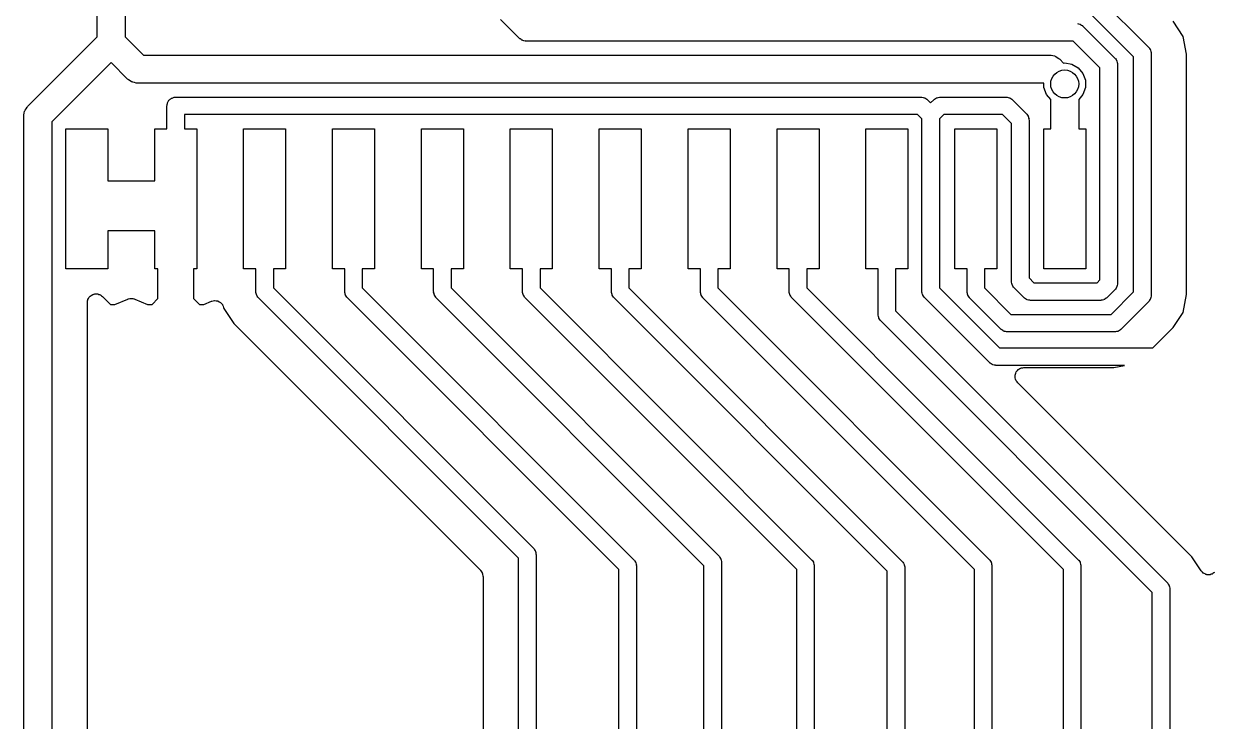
# Model space of a CAD drawing. Extents: x 116.4 to 213.4, y -134.3 to -53.5.
# Drawn here: x 140.32 to 157.33, y -86.33 to -76.37 of the extents above; entities that cross this region are included whole.
import ezdxf

# ---------------------------------------------------------------- set-up
doc = ezdxf.new("R2010")
doc.units = 0
doc.header["$MEASUREMENT"] = 0
doc.layers.add('BLACK', color=7, linetype='CONTINUOUS')

msp = doc.modelspace()

# ---------------------------------------------------------------- linework, layer by layer
at = {"layer": 'Black'}
for p, q in [((150.874, -71.1856), (156.391, -76.7029)), ((156.178, -76.8431), (150.661, -71.3258)), ((141.372, -76.5573), (141.372, -76.1584)), ((141.772, -76.0756), (141.772, -76.5573)), ((147.406, -76.5803), (147.135, -76.3093)), ((156.885, -76.55), (156.742, -76.3349)), ((155.377, -76.3674), (155.393, -76.3716)), ((155.393, -76.3716), (155.409, -76.3744)), ((155.409, -76.3744), (155.414, -76.3772)), ((155.414, -76.3772), (155.419, -76.3786)), ((155.419, -76.3786), (155.433, -76.388)), ((155.433, -76.388), (155.447, -76.3961)), ((155.447, -76.3961), (155.45, -76.4004)), ((155.45, -76.4004), (155.455, -76.4035)), ((155.455, -76.4035), (155.911, -76.8598)), ((140.382, -77.5467), (141.372, -76.5573)), ((141.772, -76.5573), (142.032, -76.8173)), ((147.41, -76.5834), (147.406, -76.5803)), ((147.414, -76.5877), (147.41, -76.5834)), ((147.428, -76.5958), (147.414, -76.5877)), ((147.441, -76.6052), (147.428, -76.5958)), ((147.447, -76.6066), (147.441, -76.6052)), ((147.452, -76.6094), (147.447, -76.6066)), ((147.468, -76.6122), (147.452, -76.6094)), ((147.483, -76.6164), (147.468, -76.6122)), ((147.489, -76.6159), (147.483, -76.6164)), ((147.494, -76.6169), (147.489, -76.6159)), ((155.315, -76.6169), (147.494, -76.6169)), ((155.698, -77), (155.315, -76.6169)), ((156.936, -76.8038), (156.885, -76.55)), ((142.032, -76.8173), (154.981, -76.8173)), ((154.981, -76.8173), (154.99, -76.8188)), ((154.99, -76.8188), (154.999, -76.8181)), ((154.999, -76.8181), (155.024, -76.8248)), ((155.024, -76.8248), (155.05, -76.8294)), ((155.05, -76.8294), (155.058, -76.8338)), ((155.058, -76.8338), (155.066, -76.836)), ((155.066, -76.836), (155.087, -76.851)), ((155.087, -76.851), (155.11, -76.8641)), ((155.11, -76.8641), (155.116, -76.8708)), ((155.911, -76.8598), (155.914, -76.8643)), ((155.914, -76.8643), (155.919, -76.8679)), ((156.178, -80.1977), (156.178, -76.8431)), ((156.391, -76.7029), (156.394, -76.7074)), ((156.394, -76.7074), (156.399, -76.711)), ((156.399, -76.711), (156.407, -76.7251)), ((156.407, -76.7251), (156.416, -76.7385)), ((156.416, -76.7385), (156.418, -76.7438)), ((156.418, -76.7438), (156.42, -76.7485)), ((156.42, -76.7485), (156.423, -76.7646)), ((156.423, -76.7646), (156.427, -76.7804)), ((156.427, -76.7804), (156.427, -76.7859)), ((156.427, -76.7859), (156.428, -76.7913)), ((156.428, -76.7913), (156.428, -80.2495)), ((156.936, -80.237), (156.936, -76.8038)), ((141.572, -76.9229), (140.724, -77.7709)), ((141.807, -77.1587), (141.572, -76.9229)), ((155.116, -76.8708), (155.123, -76.8759)), ((155.123, -76.8759), (155.178, -76.9314)), ((155.178, -76.9314), (155.194, -76.9287)), ((155.194, -76.9287), (155.297, -76.9468)), ((155.297, -76.9468), (155.388, -76.9991)), ((155.388, -76.9991), (155.455, -77.0792)), ((155.698, -80.0265), (155.698, -77)), ((155.919, -76.8679), (155.927, -76.882)), ((155.927, -76.882), (155.936, -76.8954)), ((155.936, -76.8954), (155.938, -76.9007)), ((155.938, -76.9007), (155.94, -76.9054)), ((155.94, -76.9054), (155.943, -76.9215)), ((155.943, -76.9215), (155.947, -76.9373)), ((155.947, -76.9373), (155.947, -76.9428)), ((155.947, -76.9428), (155.948, -76.9482)), ((155.948, -76.9482), (155.948, -80.0783)), ((141.815, -77.1638), (141.807, -77.1587)), ((141.82, -77.1705), (141.815, -77.1638)), ((141.843, -77.1836), (141.82, -77.1705)), ((141.864, -77.1986), (141.843, -77.1836)), ((141.873, -77.2008), (141.864, -77.1986)), ((141.88, -77.2052), (141.873, -77.2008)), ((155.455, -77.0792), (155.491, -77.1775)), ((155.491, -77.1775), (155.491, -77.2821)), ((141.906, -77.2098), (141.88, -77.2052)), ((141.931, -77.2165), (141.906, -77.2098)), ((141.94, -77.2158), (141.931, -77.2165)), ((141.949, -77.2173), (141.94, -77.2158)), ((154.897, -77.2173), (141.949, -77.2173)), ((154.897, -77.2821), (154.897, -77.2173)), ((154.933, -77.3804), (154.897, -77.2821)), ((155.491, -77.2821), (155.455, -77.3804)), ((142.369, -77.5427), (142.371, -77.5319)), ((142.369, -77.868), (142.369, -77.5427)), ((142.371, -77.521), (142.375, -77.5107)), ((142.371, -77.5319), (142.371, -77.521)), ((142.375, -77.5107), (142.377, -77.4999)), ((142.377, -77.4999), (142.382, -77.4905)), ((142.382, -77.4905), (142.386, -77.4802)), ((142.386, -77.4802), (142.393, -77.4718)), ((142.393, -77.4718), (142.398, -77.4624)), ((142.398, -77.4624), (142.407, -77.4553)), ((142.407, -77.4553), (142.414, -77.4469)), ((142.414, -77.4469), (142.423, -77.4415)), ((142.423, -77.4415), (142.431, -77.4344)), ((142.431, -77.4344), (142.442, -77.4307)), ((142.442, -77.4307), (142.451, -77.4252)), ((142.451, -77.4252), (142.462, -77.4233)), ((142.462, -77.4233), (142.472, -77.4196)), ((142.472, -77.4196), (142.483, -77.4196)), ((142.483, -77.4196), (142.494, -77.4177)), ((142.494, -77.4177), (153.144, -77.4177)), ((153.144, -77.4177), (153.15, -77.4187)), ((153.15, -77.4187), (153.155, -77.4182)), ((153.155, -77.4182), (153.171, -77.4224)), ((153.171, -77.4224), (153.187, -77.4252)), ((153.187, -77.4252), (153.192, -77.428)), ((153.192, -77.428), (153.197, -77.4294)), ((153.197, -77.4294), (153.211, -77.4388)), ((153.211, -77.4388), (153.225, -77.4469)), ((153.225, -77.4469), (153.228, -77.4512)), ((153.228, -77.4512), (153.233, -77.4543)), ((153.233, -77.4543), (153.279, -77.5008)), ((153.279, -77.5008), (153.326, -77.4543)), ((153.326, -77.4543), (153.33, -77.4512)), ((153.33, -77.4512), (153.334, -77.4469)), ((153.334, -77.4469), (153.348, -77.4388)), ((153.348, -77.4388), (153.361, -77.4294)), ((153.361, -77.4294), (153.367, -77.428)), ((153.367, -77.428), (153.371, -77.4252)), ((153.371, -77.4252), (153.388, -77.4224)), ((153.388, -77.4224), (153.403, -77.4182)), ((153.403, -77.4182), (153.409, -77.4187)), ((153.409, -77.4187), (153.414, -77.4177)), ((153.414, -77.4177), (154.359, -77.4177)), ((154.359, -77.4177), (154.364, -77.4187)), ((154.364, -77.4187), (154.37, -77.4182)), ((154.37, -77.4182), (154.385, -77.4224)), ((154.385, -77.4224), (154.402, -77.4252)), ((154.402, -77.4252), (154.406, -77.428)), ((154.406, -77.428), (154.412, -77.4294)), ((154.412, -77.4294), (154.425, -77.4388)), ((154.425, -77.4388), (154.439, -77.4469)), ((154.439, -77.4469), (154.443, -77.4512)), ((154.443, -77.4512), (154.447, -77.4543)), ((154.447, -77.4543), (154.647, -77.6545)), ((154.994, -77.4528), (154.933, -77.3804)), ((154.994, -77.4677), (154.994, -77.4528)), ((154.994, -77.868), (154.994, -77.4677)), ((155.455, -77.3804), (155.394, -77.4528)), ((155.394, -77.4528), (155.394, -77.4677)), ((155.394, -77.4677), (155.394, -77.868)), ((140.324, -77.6707), (140.331, -77.6454)), ((140.325, -77.6794), (140.324, -77.6707)), ((140.324, -77.6881), (140.325, -77.6794)), ((140.324, -89.1096), (140.324, -77.6881)), ((140.331, -77.6454), (140.336, -77.6197)), ((140.336, -77.6197), (140.34, -77.6121)), ((140.34, -77.6121), (140.342, -77.6036)), ((140.342, -77.6036), (140.357, -77.5822)), ((140.357, -77.5822), (140.37, -77.5595)), ((140.37, -77.5595), (140.377, -77.5539)), ((140.377, -77.5539), (140.382, -77.5467)), ((153.093, -77.6677), (142.619, -77.6677)), ((142.619, -77.6677), (142.619, -77.868)), ((153.154, -77.7294), (153.093, -77.6677)), ((153.466, -77.6677), (153.404, -77.7294)), ((154.307, -77.6677), (153.466, -77.6677)), ((154.434, -77.7947), (154.307, -77.6677)), ((154.647, -77.6545), (154.651, -77.659)), ((154.651, -77.659), (154.655, -77.6626)), ((154.655, -77.6626), (154.663, -77.6767)), ((154.663, -77.6767), (154.672, -77.6901)), ((154.672, -77.6901), (154.674, -77.6954)), ((154.674, -77.6954), (154.676, -77.7001)), ((154.676, -77.7001), (154.679, -77.7162)), ((140.724, -77.7709), (140.724, -89.0268)), ((140.924, -79.868), (140.924, -77.868)), ((140.924, -77.868), (141.524, -77.868)), ((141.524, -77.868), (141.524, -78.614)), ((142.194, -78.614), (142.194, -77.868)), ((142.194, -77.868), (142.369, -77.868)), ((142.619, -77.868), (142.794, -77.868)), ((142.794, -77.868), (142.794, -79.868)), ((143.464, -79.868), (143.464, -77.868)), ((143.464, -77.868), (144.064, -77.868)), ((144.064, -77.868), (144.064, -79.868)), ((144.734, -79.868), (144.734, -77.868)), ((144.734, -77.868), (145.334, -77.868)), ((145.334, -77.868), (145.334, -79.868)), ((146.004, -79.868), (146.004, -77.868)), ((146.004, -77.868), (146.604, -77.868)), ((146.604, -77.868), (146.604, -79.868)), ((147.274, -79.868), (147.274, -77.868)), ((147.274, -77.868), (147.874, -77.868)), ((147.874, -77.868), (147.874, -79.868)), ((148.544, -79.868), (148.544, -77.868)), ((148.544, -77.868), (149.144, -77.868)), ((149.144, -77.868), (149.144, -79.868)), ((149.814, -79.868), (149.814, -77.868)), ((149.814, -77.868), (150.414, -77.868)), ((150.414, -77.868), (150.414, -79.868)), ((151.084, -79.868), (151.084, -77.868)), ((151.084, -77.868), (151.684, -77.868)), ((151.684, -77.868), (151.684, -79.868)), ((152.354, -79.868), (152.354, -77.868)), ((152.354, -77.868), (152.954, -77.868)), ((152.954, -77.868), (152.954, -79.868)), ((153.154, -80.1902), (153.154, -77.7294)), ((153.404, -77.7294), (153.404, -80.1384)), ((153.624, -79.868), (153.624, -77.868)), ((153.624, -77.868), (154.224, -77.868)), ((154.224, -77.868), (154.224, -79.868)), ((154.434, -80.0497), (154.434, -77.7947)), ((154.679, -77.7162), (154.684, -77.732)), ((154.684, -77.732), (154.683, -77.7375)), ((154.683, -77.7375), (154.684, -77.7429)), ((154.684, -77.7429), (154.684, -79.9979)), ((154.894, -79.868), (154.894, -77.868)), ((154.894, -77.868), (154.994, -77.868)), ((155.394, -77.868), (155.494, -77.868)), ((155.494, -77.868), (155.494, -79.868)), ((141.524, -78.614), (142.194, -78.614)), ((142.194, -79.3243), (141.524, -79.3243)), ((141.524, -79.3243), (141.524, -79.868)), ((142.194, -79.868), (142.194, -79.3243)), ((141.524, -79.868), (140.924, -79.868)), ((142.24, -79.868), (142.194, -79.868)), ((142.24, -80.2916), (142.24, -79.868)), ((142.794, -79.868), (142.748, -79.868)), ((142.748, -79.868), (142.748, -80.2916)), ((143.639, -79.868), (143.464, -79.868)), ((143.639, -80.1933), (143.639, -79.868)), ((144.064, -79.868), (143.889, -79.868)), ((143.889, -79.868), (143.889, -80.1415)), ((144.909, -79.868), (144.734, -79.868)), ((144.909, -80.1933), (144.909, -79.868)), ((145.334, -79.868), (145.159, -79.868)), ((145.159, -79.868), (145.159, -80.1415)), ((146.179, -79.868), (146.004, -79.868)), ((146.179, -80.1933), (146.179, -79.868)), ((146.604, -79.868), (146.429, -79.868)), ((146.429, -79.868), (146.429, -80.1415)), ((147.449, -79.868), (147.274, -79.868)), ((147.449, -80.1933), (147.449, -79.868)), ((147.874, -79.868), (147.699, -79.868)), ((147.699, -79.868), (147.699, -80.1415)), ((148.719, -79.868), (148.544, -79.868)), ((148.719, -80.1933), (148.719, -79.868)), ((149.144, -79.868), (148.969, -79.868)), ((148.969, -79.868), (148.969, -80.1415)), ((149.989, -79.868), (149.814, -79.868)), ((149.989, -80.1933), (149.989, -79.868)), ((150.414, -79.868), (150.239, -79.868)), ((150.239, -79.868), (150.239, -80.1415)), ((151.259, -79.868), (151.084, -79.868)), ((151.259, -80.1933), (151.259, -79.868)), ((151.684, -79.868), (151.509, -79.868)), ((151.509, -79.868), (151.509, -80.1415)), ((152.529, -79.868), (152.354, -79.868)), ((152.529, -80.1933), (152.529, -79.868)), ((152.954, -79.868), (152.779, -79.868)), ((152.779, -79.868), (152.779, -80.1933)), ((153.799, -79.868), (153.624, -79.868)), ((153.799, -80.1933), (153.799, -79.868)), ((154.224, -79.868), (154.049, -79.868)), ((154.049, -79.868), (154.049, -80.1415)), ((155.494, -79.868), (154.894, -79.868)), ((154.435, -80.0551), (154.434, -80.0497)), ((154.434, -80.0606), (154.435, -80.0551)), ((154.439, -80.0764), (154.434, -80.0606)), ((154.442, -80.0925), (154.439, -80.0764)), ((154.444, -80.0972), (154.442, -80.0925)), ((154.684, -79.9979), (154.754, -80.0683)), ((154.754, -80.0683), (155.656, -80.0683)), ((155.656, -80.0683), (155.698, -80.0265)), ((155.947, -80.0892), (155.943, -80.105)), ((155.948, -80.0783), (155.947, -80.0837)), ((155.947, -80.0837), (155.947, -80.0892)), ((141.261, -80.2702), (141.274, -80.2596)), ((141.274, -80.2596), (141.286, -80.2478)), ((141.286, -80.2478), (141.291, -80.2455)), ((141.291, -80.2455), (141.295, -80.2419)), ((141.295, -80.2419), (141.311, -80.2362)), ((141.311, -80.2362), (141.326, -80.2292)), ((141.326, -80.2292), (141.331, -80.2287)), ((141.331, -80.2287), (141.337, -80.2268)), ((141.337, -80.2268), (141.353, -80.2268)), ((141.353, -80.2268), (141.37, -80.2253)), ((141.37, -80.2253), (141.375, -80.2268)), ((141.375, -80.2268), (141.381, -80.2268)), ((141.381, -80.2268), (141.396, -80.2325)), ((141.396, -80.2325), (141.412, -80.2367)), ((141.412, -80.2367), (141.417, -80.24)), ((141.417, -80.24), (141.422, -80.2419)), ((141.422, -80.2419), (141.435, -80.2525)), ((141.435, -80.2525), (141.448, -80.262)), ((141.448, -80.262), (141.562, -80.376)), ((143.64, -80.1987), (143.639, -80.1933)), ((143.639, -80.2042), (143.64, -80.1987)), ((143.644, -80.22), (143.639, -80.2042)), ((143.647, -80.2361), (143.644, -80.22)), ((143.649, -80.2408), (143.647, -80.2361)), ((143.651, -80.2461), (143.649, -80.2408)), ((143.66, -80.2595), (143.651, -80.2461)), ((143.668, -80.2736), (143.66, -80.2595)), ((143.889, -80.1415), (147.605, -83.8577)), ((144.91, -80.1987), (144.909, -80.1933)), ((144.909, -80.2042), (144.91, -80.1987)), ((144.914, -80.22), (144.909, -80.2042)), ((144.917, -80.2361), (144.914, -80.22)), ((144.919, -80.2408), (144.917, -80.2361)), ((144.921, -80.2461), (144.919, -80.2408)), ((144.93, -80.2595), (144.921, -80.2461)), ((144.938, -80.2736), (144.93, -80.2595)), ((145.159, -80.1415), (149.038, -84.0209)), ((146.18, -80.1987), (146.179, -80.1933)), ((146.179, -80.2042), (146.18, -80.1987)), ((146.184, -80.22), (146.179, -80.2042)), ((146.187, -80.2361), (146.184, -80.22)), ((146.189, -80.2408), (146.187, -80.2361)), ((146.191, -80.2461), (146.189, -80.2408)), ((146.2, -80.2595), (146.191, -80.2461)), ((146.208, -80.2736), (146.2, -80.2595)), ((146.429, -80.1415), (150.254, -83.9664)), ((147.45, -80.1987), (147.449, -80.1933)), ((147.449, -80.2042), (147.45, -80.1987)), ((147.454, -80.22), (147.449, -80.2042)), ((147.457, -80.2361), (147.454, -80.22)), ((147.459, -80.2408), (147.457, -80.2361)), ((147.461, -80.2461), (147.459, -80.2408)), ((147.47, -80.2595), (147.461, -80.2461)), ((147.478, -80.2736), (147.47, -80.2595)), ((147.699, -80.1415), (151.578, -84.0209)), ((148.72, -80.1987), (148.719, -80.1933)), ((148.719, -80.2042), (148.72, -80.1987)), ((148.724, -80.22), (148.719, -80.2042)), ((148.727, -80.2361), (148.724, -80.22)), ((148.729, -80.2408), (148.727, -80.2361)), ((148.731, -80.2461), (148.729, -80.2408)), ((148.74, -80.2595), (148.731, -80.2461)), ((148.748, -80.2736), (148.74, -80.2595)), ((148.969, -80.1415), (152.873, -84.0459)), ((149.99, -80.1987), (149.989, -80.1933)), ((149.989, -80.2042), (149.99, -80.1987)), ((149.994, -80.22), (149.989, -80.2042)), ((149.997, -80.2361), (149.994, -80.22)), ((149.999, -80.2408), (149.997, -80.2361)), ((150.001, -80.2461), (149.999, -80.2408)), ((150.01, -80.2595), (150.001, -80.2461)), ((150.018, -80.2736), (150.01, -80.2595)), ((150.239, -80.1415), (154.118, -84.0209)), ((151.26, -80.1987), (151.259, -80.1933)), ((151.259, -80.2042), (151.26, -80.1987)), ((151.264, -80.22), (151.259, -80.2042)), ((151.267, -80.2361), (151.264, -80.22)), ((151.269, -80.2408), (151.267, -80.2361)), ((151.271, -80.2461), (151.269, -80.2408)), ((151.28, -80.2595), (151.271, -80.2461)), ((151.288, -80.2736), (151.28, -80.2595)), ((151.509, -80.1415), (155.388, -84.0209)), ((152.529, -80.5201), (152.529, -80.1933)), ((152.779, -80.1933), (152.779, -80.4683)), ((153.155, -80.1956), (153.154, -80.1902)), ((153.155, -80.2011), (153.155, -80.1956)), ((153.159, -80.2169), (153.155, -80.2011)), ((153.162, -80.233), (153.159, -80.2169)), ((153.165, -80.2377), (153.162, -80.233)), ((153.166, -80.243), (153.165, -80.2377)), ((153.175, -80.2564), (153.166, -80.243)), ((153.184, -80.2705), (153.175, -80.2564)), ((153.404, -80.1384), (154.262, -80.9961)), ((153.8, -80.1987), (153.799, -80.1933)), ((153.799, -80.2042), (153.8, -80.1987)), ((153.804, -80.22), (153.799, -80.2042)), ((153.807, -80.2361), (153.804, -80.22)), ((153.809, -80.2408), (153.807, -80.2361)), ((153.811, -80.2461), (153.809, -80.2408)), ((153.82, -80.2595), (153.811, -80.2461)), ((153.828, -80.2736), (153.82, -80.2595)), ((154.049, -80.1415), (154.426, -80.5186)), ((154.446, -80.1025), (154.444, -80.0972)), ((154.455, -80.1159), (154.446, -80.1025)), ((154.463, -80.13), (154.455, -80.1159)), ((154.467, -80.1336), (154.463, -80.13)), ((154.471, -80.1381), (154.467, -80.1336)), ((154.614, -80.2817), (154.471, -80.1381)), ((155.911, -80.1667), (155.796, -80.2817)), ((155.857, -80.5186), (156.178, -80.1977)), ((155.914, -80.1622), (155.911, -80.1667)), ((155.919, -80.1586), (155.914, -80.1622)), ((155.927, -80.1445), (155.919, -80.1586)), ((155.936, -80.1311), (155.927, -80.1445)), ((155.938, -80.1258), (155.936, -80.1311)), ((155.94, -80.1211), (155.938, -80.1258)), ((155.943, -80.105), (155.94, -80.1211)), ((156.427, -80.2604), (156.423, -80.2762)), ((156.428, -80.2495), (156.427, -80.2549)), ((156.427, -80.2549), (156.427, -80.2604)), ((156.885, -80.4908), (156.936, -80.237)), ((141.232, -80.3518), (141.234, -80.3355)), ((141.232, -88.519), (141.232, -80.3518)), ((141.234, -80.3355), (141.236, -80.319)), ((141.236, -80.319), (141.238, -80.3139)), ((141.238, -80.3139), (141.239, -80.3084)), ((141.239, -80.3084), (141.248, -80.294)), ((141.248, -80.294), (141.255, -80.279)), ((141.255, -80.279), (141.259, -80.2751)), ((141.259, -80.2751), (141.261, -80.2702)), ((141.562, -80.376), (141.625, -80.376)), ((141.625, -80.376), (141.81, -80.2992)), ((141.81, -80.2992), (141.816, -80.298)), ((141.816, -80.298), (141.821, -80.2954)), ((141.821, -80.2954), (141.837, -80.2933)), ((141.837, -80.2933), (141.853, -80.2897)), ((141.853, -80.2897), (141.859, -80.2904)), ((141.859, -80.2904), (141.865, -80.2897)), ((141.865, -80.2897), (141.881, -80.2933)), ((141.881, -80.2933), (141.897, -80.2954)), ((141.897, -80.2954), (141.902, -80.298)), ((141.902, -80.298), (141.908, -80.2992)), ((141.908, -80.2992), (142.093, -80.376)), ((142.093, -80.376), (142.156, -80.376)), ((142.156, -80.376), (142.24, -80.2916)), ((142.748, -80.2916), (142.832, -80.376)), ((142.832, -80.376), (142.895, -80.376)), ((142.895, -80.376), (143.006, -80.3301)), ((143.006, -80.3301), (143.007, -80.3298)), ((143.007, -80.3298), (143.009, -80.329)), ((143.009, -80.329), (143.029, -80.325)), ((143.029, -80.325), (143.049, -80.3205)), ((143.049, -80.3205), (143.05, -80.3207)), ((143.05, -80.3207), (143.052, -80.3204)), ((143.052, -80.3204), (143.072, -80.3236)), ((143.072, -80.3236), (143.093, -80.3263)), ((143.093, -80.3263), (143.094, -80.3269)), ((143.094, -80.3269), (143.095, -80.3271)), ((143.095, -80.3271), (143.114, -80.3371)), ((143.114, -80.3371), (143.132, -80.3466)), ((143.132, -80.3466), (143.133, -80.3477)), ((143.133, -80.3477), (143.134, -80.3484)), ((143.134, -80.3484), (143.148, -80.3639)), ((143.148, -80.3639), (143.162, -80.3792)), ((143.162, -80.3792), (143.162, -80.3805)), ((143.162, -80.3805), (143.163, -80.3815)), ((143.163, -80.3815), (143.171, -80.4008)), ((143.171, -80.4008), (143.179, -80.4199)), ((143.179, -80.4199), (143.179, -80.4213)), ((143.179, -80.4213), (143.179, -80.4226)), ((143.179, -80.4226), (143.181, -80.4346)), ((143.181, -80.4346), (143.325, -80.6497)), ((143.672, -80.2772), (143.668, -80.2736)), ((143.676, -80.2817), (143.672, -80.2772)), ((147.392, -83.9979), (143.676, -80.2817)), ((144.942, -80.2772), (144.938, -80.2736)), ((144.946, -80.2817), (144.942, -80.2772)), ((148.825, -84.1611), (144.946, -80.2817)), ((146.212, -80.2772), (146.208, -80.2736)), ((146.216, -80.2817), (146.212, -80.2772)), ((150.04, -84.1066), (146.216, -80.2817)), ((147.482, -80.2772), (147.478, -80.2736)), ((147.486, -80.2817), (147.482, -80.2772)), ((151.365, -84.1611), (147.486, -80.2817)), ((148.752, -80.2772), (148.748, -80.2736)), ((148.756, -80.2817), (148.752, -80.2772)), ((152.66, -84.1861), (148.756, -80.2817)), ((150.022, -80.2772), (150.018, -80.2736)), ((150.026, -80.2817), (150.022, -80.2772)), ((153.905, -84.1611), (150.026, -80.2817)), ((151.292, -80.2772), (151.288, -80.2736)), ((151.296, -80.2817), (151.292, -80.2772)), ((155.175, -84.1611), (151.296, -80.2817)), ((153.188, -80.2741), (153.184, -80.2705)), ((153.191, -80.2786), (153.188, -80.2741)), ((154.122, -81.2095), (153.191, -80.2786)), ((153.832, -80.2772), (153.828, -80.2736)), ((153.836, -80.2817), (153.832, -80.2772)), ((154.286, -80.732), (153.836, -80.2817)), ((154.619, -80.2848), (154.614, -80.2817)), ((154.622, -80.2891), (154.619, -80.2848)), ((154.636, -80.2972), (154.622, -80.2891)), ((154.65, -80.3066), (154.636, -80.2972)), ((154.655, -80.308), (154.65, -80.3066)), ((154.66, -80.3108), (154.655, -80.308)), ((154.676, -80.3136), (154.66, -80.3108)), ((154.692, -80.3178), (154.676, -80.3136)), ((154.697, -80.3173), (154.692, -80.3178)), ((154.703, -80.3183), (154.697, -80.3173)), ((155.708, -80.3183), (154.703, -80.3183)), ((155.713, -80.3173), (155.708, -80.3183)), ((155.719, -80.3178), (155.713, -80.3173)), ((155.734, -80.3136), (155.719, -80.3178)), ((155.751, -80.3108), (155.734, -80.3136)), ((155.755, -80.308), (155.751, -80.3108)), ((155.761, -80.3066), (155.755, -80.308)), ((155.774, -80.2972), (155.761, -80.3066)), ((155.788, -80.2891), (155.774, -80.2972)), ((155.792, -80.2848), (155.788, -80.2891)), ((155.796, -80.2817), (155.792, -80.2848)), ((156.391, -80.3379), (155.997, -80.732)), ((156.394, -80.3334), (156.391, -80.3379)), ((156.399, -80.3298), (156.394, -80.3334)), ((156.407, -80.3157), (156.399, -80.3298)), ((156.416, -80.3023), (156.407, -80.3157)), ((156.418, -80.297), (156.416, -80.3023)), ((156.42, -80.2923), (156.418, -80.297)), ((156.423, -80.2762), (156.42, -80.2923)), ((152.53, -80.5255), (152.529, -80.5201)), ((152.529, -80.531), (152.53, -80.5255)), ((152.534, -80.5468), (152.529, -80.531)), ((152.537, -80.5629), (152.534, -80.5468)), ((152.539, -80.5676), (152.537, -80.5629)), ((152.541, -80.5729), (152.539, -80.5676)), ((152.55, -80.5863), (152.541, -80.5729)), ((152.558, -80.6004), (152.55, -80.5863)), ((152.562, -80.604), (152.558, -80.6004)), ((152.566, -80.6085), (152.562, -80.604)), ((152.779, -80.4683), (156.658, -84.3477)), ((154.426, -80.5186), (155.857, -80.5186)), ((156.742, -80.7059), (156.885, -80.4908)), ((143.325, -80.6497), (146.847, -84.1711)), ((156.445, -84.4879), (152.566, -80.6085)), ((154.29, -80.7351), (154.286, -80.732)), ((154.294, -80.7394), (154.29, -80.7351)), ((154.308, -80.7475), (154.294, -80.7394)), ((154.321, -80.7569), (154.308, -80.7475)), ((154.327, -80.7583), (154.321, -80.7569)), ((154.332, -80.7611), (154.327, -80.7583)), ((154.348, -80.7639), (154.332, -80.7611)), ((154.363, -80.7681), (154.348, -80.7639)), ((154.369, -80.7676), (154.363, -80.7681)), ((154.374, -80.7686), (154.369, -80.7676)), ((155.909, -80.7686), (154.374, -80.7686)), ((155.914, -80.7676), (155.909, -80.7686)), ((155.92, -80.7681), (155.914, -80.7676)), ((155.935, -80.7639), (155.92, -80.7681)), ((155.952, -80.7611), (155.935, -80.7639)), ((155.956, -80.7583), (155.952, -80.7611)), ((155.962, -80.7569), (155.956, -80.7583)), ((155.975, -80.7475), (155.962, -80.7569)), ((155.989, -80.7394), (155.975, -80.7475)), ((155.993, -80.7351), (155.989, -80.7394)), ((155.997, -80.732), (155.993, -80.7351)), ((156.451, -80.9961), (156.742, -80.7059)), ((154.262, -80.9961), (156.451, -80.9961)), ((154.126, -81.2126), (154.122, -81.2095)), ((154.13, -81.2169), (154.126, -81.2126)), ((154.144, -81.225), (154.13, -81.2169)), ((154.157, -81.2344), (154.144, -81.225)), ((154.163, -81.2358), (154.157, -81.2344)), ((154.167, -81.2386), (154.163, -81.2358)), ((154.184, -81.2414), (154.167, -81.2386)), ((154.199, -81.2456), (154.184, -81.2414)), ((154.205, -81.2451), (154.199, -81.2456)), ((154.21, -81.2461), (154.205, -81.2451)), ((156.05, -81.2461), (154.21, -81.2461)), ((154.554, -81.2926), (154.569, -81.2843)), ((154.569, -81.2843), (154.574, -81.2833)), ((154.574, -81.2833), (154.579, -81.2809)), ((154.579, -81.2809), (154.596, -81.2795)), ((154.596, -81.2795), (154.612, -81.2766)), ((154.612, -81.2766), (155.896, -81.2766)), ((155.896, -81.2766), (156.05, -81.2461)), ((154.486, -81.4147), (154.487, -81.3981)), ((154.487, -81.4201), (154.486, -81.4147)), ((154.487, -81.3815), (154.489, -81.3763)), ((154.487, -81.3981), (154.487, -81.3815)), ((154.487, -81.4257), (154.487, -81.4201)), ((154.493, -81.4412), (154.487, -81.4257)), ((154.489, -81.3763), (154.49, -81.3707)), ((154.49, -81.3707), (154.497, -81.3557)), ((154.497, -81.4573), (154.493, -81.4412)), ((154.497, -81.3557), (154.502, -81.3401)), ((154.502, -81.3401), (154.506, -81.3358)), ((154.506, -81.3358), (154.508, -81.3308)), ((154.508, -81.3308), (154.52, -81.319)), ((154.52, -81.319), (154.531, -81.3063)), ((154.531, -81.3063), (154.536, -81.3035)), ((154.536, -81.3035), (154.539, -81.2996)), ((154.539, -81.2996), (154.554, -81.2926)), ((154.5, -81.4618), (154.497, -81.4573)), ((154.502, -81.4671), (154.5, -81.4618)), ((154.513, -81.4798), (154.502, -81.4671)), ((154.522, -81.4934), (154.513, -81.4798)), ((157.009, -83.9797), (154.522, -81.4934)), ((147.392, -93.5628), (147.392, -83.9979)), ((147.605, -83.8577), (147.608, -83.8622)), ((147.608, -83.8622), (147.613, -83.8658)), ((147.613, -83.8658), (147.621, -83.8799)), ((147.621, -83.8799), (147.63, -83.8933)), ((147.63, -83.8933), (147.632, -83.8986)), ((147.632, -83.8986), (147.634, -83.9033)), ((147.634, -83.9033), (147.637, -83.9194)), ((147.637, -83.9194), (147.641, -83.9352)), ((147.641, -83.9352), (147.641, -83.9407)), ((147.641, -83.9407), (147.642, -83.9461)), ((147.642, -83.9461), (147.642, -93.511)), ((150.254, -83.9664), (150.257, -83.9709)), ((150.257, -83.9709), (150.261, -83.9745)), ((150.261, -83.9745), (150.269, -83.9886)), ((150.269, -83.9886), (150.279, -84.002)), ((150.279, -84.002), (150.28, -84.0073)), ((157.142, -84.1794), (157.009, -83.9797)), ((146.847, -84.1711), (146.85, -84.1757)), ((146.85, -84.1757), (146.854, -84.1793)), ((148.825, -89.1731), (148.825, -84.1611)), ((149.038, -84.0209), (149.042, -84.0254)), ((149.042, -84.0254), (149.046, -84.029)), ((149.046, -84.029), (149.054, -84.0431)), ((149.054, -84.0431), (149.063, -84.0565)), ((149.063, -84.0565), (149.065, -84.0618)), ((149.065, -84.0618), (149.067, -84.0665)), ((149.067, -84.0665), (149.07, -84.0826)), ((149.07, -84.0826), (149.075, -84.0984)), ((149.075, -84.0984), (149.074, -84.1039)), ((149.074, -84.1039), (149.075, -84.1093)), ((149.075, -84.1093), (149.075, -89.1731)), ((150.04, -93.6715), (150.04, -84.1066)), ((150.28, -84.0073), (150.283, -84.012)), ((150.283, -84.012), (150.286, -84.0281)), ((150.286, -84.0281), (150.29, -84.0439)), ((150.29, -84.0439), (150.29, -84.0494)), ((150.29, -84.0494), (150.29, -84.0548)), ((150.29, -84.0548), (150.29, -93.6197)), ((151.365, -89.1731), (151.365, -84.1611)), ((151.578, -84.0209), (151.582, -84.0254)), ((151.582, -84.0254), (151.586, -84.029)), ((151.586, -84.029), (151.594, -84.0431)), ((151.594, -84.0431), (151.603, -84.0565)), ((151.603, -84.0565), (151.605, -84.0618)), ((151.605, -84.0618), (151.607, -84.0665)), ((151.607, -84.0665), (151.61, -84.0826)), ((151.61, -84.0826), (151.615, -84.0984)), ((151.615, -84.0984), (151.614, -84.1039)), ((151.614, -84.1039), (151.615, -84.1093)), ((151.615, -84.1093), (151.615, -89.1731)), ((152.873, -84.0459), (152.877, -84.0504)), ((152.877, -84.0504), (152.881, -84.054)), ((152.881, -84.054), (152.889, -84.0681)), ((152.889, -84.0681), (152.898, -84.0815)), ((152.898, -84.0815), (152.9, -84.0868)), ((152.9, -84.0868), (152.902, -84.0915)), ((152.902, -84.0915), (152.905, -84.1076)), ((152.905, -84.1076), (152.91, -84.1234)), ((152.91, -84.1234), (152.909, -84.1289)), ((152.909, -84.1289), (152.91, -84.1343)), ((152.91, -84.1343), (152.91, -93.6992)), ((153.905, -89.1731), (153.905, -84.1611)), ((154.118, -84.0209), (154.122, -84.0254)), ((154.122, -84.0254), (154.126, -84.029)), ((154.126, -84.029), (154.134, -84.0431)), ((154.134, -84.0431), (154.143, -84.0565)), ((154.143, -84.0565), (154.145, -84.0618)), ((154.145, -84.0618), (154.147, -84.0665)), ((154.147, -84.0665), (154.15, -84.0826)), ((154.15, -84.0826), (154.155, -84.0984)), ((154.155, -84.0984), (154.154, -84.1039)), ((154.154, -84.1039), (154.155, -84.1093)), ((154.155, -84.1093), (154.155, -89.1731)), ((155.175, -93.726), (155.175, -84.1611)), ((155.388, -84.0209), (155.392, -84.0254)), ((155.392, -84.0254), (155.396, -84.029)), ((155.396, -84.029), (155.404, -84.0431)), ((155.404, -84.0431), (155.413, -84.0565)), ((155.413, -84.0565), (155.415, -84.0618)), ((155.415, -84.0618), (155.417, -84.0665)), ((155.417, -84.0665), (155.42, -84.0826)), ((155.42, -84.0826), (155.425, -84.0984)), ((155.425, -84.0984), (155.424, -84.1039)), ((155.424, -84.1039), (155.425, -84.1093)), ((155.425, -84.1093), (155.425, -93.6742)), ((146.854, -84.1793), (146.862, -84.1936)), ((146.862, -84.1936), (146.872, -84.2072)), ((146.872, -84.2072), (146.873, -84.2126)), ((146.873, -84.2126), (146.876, -84.2175)), ((146.876, -84.2175), (146.879, -84.2338)), ((146.879, -84.2338), (146.883, -84.2498)), ((146.883, -84.2498), (146.883, -84.2554)), ((146.883, -84.2554), (146.884, -84.2609)), ((146.884, -84.2609), (146.884, -88.5565)), ((152.66, -93.751), (152.66, -84.1861)), ((157.147, -84.1844), (157.142, -84.1794)), ((157.151, -84.1905), (157.147, -84.1844)), ((157.162, -84.2002), (157.151, -84.1905)), ((157.173, -84.2112), (157.162, -84.2002)), ((157.179, -84.2143), (157.173, -84.2112)), ((157.184, -84.2188), (157.179, -84.2143)), ((157.199, -84.224), (157.184, -84.2188)), ((157.212, -84.2307), (157.199, -84.224)), ((157.219, -84.2315), (157.212, -84.2307)), ((157.226, -84.2339), (157.219, -84.2315)), ((157.241, -84.2339), (157.226, -84.2339)), ((157.256, -84.2355), (157.241, -84.2339)), ((157.263, -84.2339), (157.256, -84.2355)), ((157.27, -84.2339), (157.263, -84.2339)), ((157.284, -84.2287), (157.27, -84.2339)), ((157.299, -84.2251), (157.284, -84.2287)), ((157.305, -84.2212), (157.299, -84.2251)), ((157.311, -84.2188), (157.305, -84.2212)), ((157.323, -84.209), (157.311, -84.2188)), ((157.336, -84.2006), (157.323, -84.209)), ((156.445, -89.1731), (156.445, -84.4879)), ((156.658, -84.3477), (156.662, -84.3522)), ((156.662, -84.3522), (156.666, -84.3558)), ((156.666, -84.3558), (156.674, -84.3699)), ((156.674, -84.3699), (156.683, -84.3833)), ((156.683, -84.3833), (156.685, -84.3886)), ((156.685, -84.3886), (156.687, -84.3933)), ((156.687, -84.3933), (156.69, -84.4094)), ((156.69, -84.4094), (156.695, -84.4252)), ((156.695, -84.4252), (156.694, -84.4307)), ((156.694, -84.4307), (156.695, -84.4361)), ((156.695, -84.4361), (156.695, -89.1731))]:
    msp.add_line(p, q, dxfattribs=at)
msp.add_circle((155.194, -77.2298), 0.2, dxfattribs=at)

doc.saveas('drawing.dxf')
